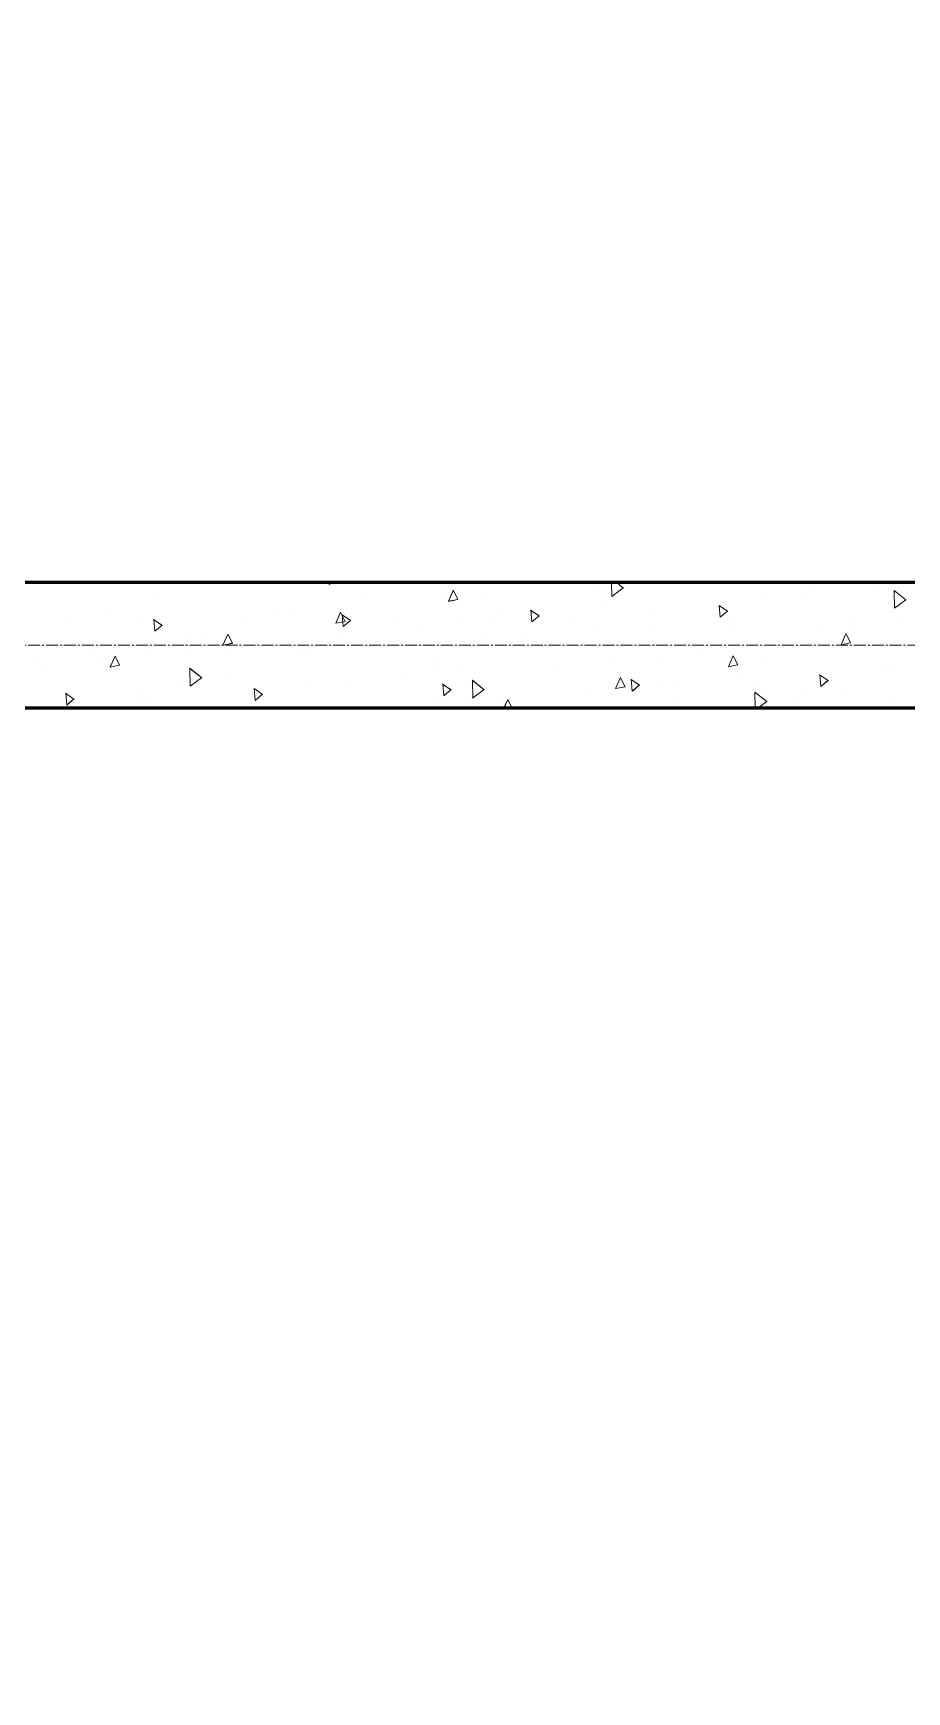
# Model space of a CAD drawing. Header units: millimetres. Extents: x 470010 to 1231400, y -134005 to 421770.
# Drawn here: x 673785 to 675176, y -59278 to -56637 of the extents above; entities that cross this region are included whole.
import ezdxf
from ezdxf.enums import TextEntityAlignment as Align

# ---------------------------------------------------------------- set-up
doc = ezdxf.new("R2010")
doc.units = ezdxf.units.MM
doc.linetypes.add('CENTER2', pattern=[28.575, 19.05, -3.175, 3.175, -3.175])
doc.layers.get('Defpoints').update_dxf_attribs({"color": 140})
for name, color, linetype, lineweight in [('0) шп потолок', 3, 'Continuous', 60), ('АР_Стены ПЕНОблок', 52, 'Continuous', 20), ('АР_Штриховка', 8, 'Continuous', 0)]:
    doc.layers.add(name, color=color, linetype=linetype, lineweight=lineweight)
doc.layers.add('РД_Оси_100', color=7, linetype='Continuous', lineweight=0, true_color=0x525252)
doc.styles.add('style1', font='ARIALN.TTF')

# ---------------------------------------------------------------- blocks, each defined once
blk = doc.blocks.new('СОШ_2200_АР_ОСИ_М100_28.05.24')
at = {"layer": 'РД_Оси_100', "color": 251, "linetype": 'CENTER2', "true_color": 0x636466}
blk.add_line((29555, 36000), (-5954.958, 36000), dxfattribs=at)
blk = doc.blocks.new('A$C9108343f')
at = {"layer": '0) шп потолок'}
for points in [[(14845, 43275.2), (14845, 51955), (7275, 51955), (7275, 42855), (13825, 42855)], [(13625, 33565), (7275, 33565), (7275, 42655), (14855, 42655), (14855, 33985)]]:
    blk.add_lwpolyline(points, dxfattribs=at)
at = {"layer": 'АР_Стены ПЕНОблок', "color": 18, "linetype": 'Continuous', "lineweight": 20, "true_color": 0x000000}
for p, q in [((14845, 42855.2), (7275, 42855)), ((7275, 42655), (14845, 42655.2))]:
    blk.add_line(p, q, dxfattribs=at)
at = {"layer": 'АР_Штриховка', "color": 18, "linetype": 'Continuous', "lineweight": 0, "true_color": 0x000000}
for p, q in [((8538.1, 42851.4), (8538, 42855)), ((8538, 42851.4), (8542.9, 42855)), ((8963.3, 42850.6), (8963.3, 42850.6)), ((8988, 42832.5), (8987.5, 42855)), ((9006.4, 42845.9), (8994.9, 42855)), ((9007.9, 42853.5), (9007.9, 42853.5)), ((8257.6, 42833.3), (8257.6, 42833.3)), ((8595.7, 42831.8), (8595.7, 42831.8)), ((8719.6, 42830.5), (8719.6, 42830.5)), ((8728, 42824.8), (8735.7, 42842.2)), ((8728, 42824.7), (8743, 42827.6)), ((8743, 42827.6), (8735.8, 42842.1)), ((8784.3, 42837.3), (8784.3, 42837.3)), ((8987.9, 42832.5), (9006.3, 42846)), ((9226.6, 42832.3), (9226.6, 42832.3)), ((9289.8, 42829.5), (9289.8, 42829.5)), ((9310.9, 42841.3), (9310.9, 42841.3)), ((9411.9, 42839.8), (9411.9, 42839.8)), ((9437.9, 42813.6), (9437.3, 42842.1)), ((9456.3, 42827), (9437.3, 42842.1)), ((9437.8, 42813.6), (9456.3, 42827.1)), ((8183.6, 42810.1), (8183.6, 42810.1)), ((8271.9, 42786.7), (8258.6, 42795.8)), ((8260.4, 42777.1), (8258.7, 42796.1)), ((8452.1, 42811.6), (8452.1, 42811.6)), ((8475.8, 42810.5), (8475.8, 42810.5)), ((8548.5, 42789.9), (8556.2, 42807.3)), ((8563.5, 42792.7), (8556.3, 42807.2)), ((8572, 42794), (8558.7, 42803.2)), ((8560.5, 42784.5), (8558.9, 42803.5)), ((8752.5, 42796.9), (8752.5, 42796.9)), ((8814.5, 42810.6), (8814.5, 42810.6)), ((8872.1, 42801.4), (8858.8, 42810.6)), ((8860.6, 42791.9), (8859, 42810.9)), ((8860.6, 42791.9), (8872.3, 42801.7)), ((8924.3, 42799.7), (8924.3, 42799.7)), ((8978.7, 42815.6), (8978.7, 42815.6)), ((9046, 42809.5), (9046, 42809.5)), ((9172.2, 42808.8), (9158.9, 42818)), ((9160.7, 42799.3), (9159.1, 42818.2)), ((9160.7, 42799.3), (9172.4, 42809)), ((9164.6, 42818.6), (9164.6, 42818.6)), ((9168.1, 42819.7), (9168.1, 42819.7)), ((9173.7, 42798.4), (9173.7, 42798.4)), ((9450.6, 42797), (9450.6, 42797)), ((8120.5, 42790.4), (8120.5, 42790.4)), ((8232, 42790.4), (8232, 42790.4)), ((8260.4, 42777.1), (8272.1, 42786.9)), ((8315.2, 42771.4), (8315.2, 42771.4)), ((8340.3, 42775.2), (8340.3, 42775.2)), ((8369, 42755), (8376.7, 42772.4)), ((8384, 42757.8), (8376.7, 42772.3)), ((8402.3, 42788.9), (8402.3, 42788.9)), ((8548.5, 42789.8), (8563.5, 42792.7)), ((8558.4, 42769.4), (8558.4, 42769.4)), ((8560.5, 42784.5), (8572.2, 42794.3)), ((8647.1, 42794.4), (8647.1, 42794.4)), ((8680.5, 42779.6), (8680.5, 42779.6)), ((8802.2, 42789.4), (8802.2, 42789.4)), ((8841.9, 42775.3), (8841.9, 42775.3)), ((8967.7, 42775.9), (8967.7, 42775.9)), ((9050.1, 42779.5), (9050.1, 42779.5)), ((9181.6, 42785.2), (9181.6, 42785.2)), ((9320.1, 42783.4), (9320.1, 42783.4)), ((9353.1, 42755.6), (9360.8, 42773)), ((9368.1, 42758.4), (9360.9, 42772.9)), ((9368.1, 42793.4), (9368.1, 42793.4)), ((9368.5, 42779.3), (9368.5, 42779.3)), ((8249.3, 42744.5), (8249.3, 42744.5)), ((8314.6, 42749.3), (8314.6, 42749.3)), ((8369, 42754.9), (8384, 42757.8)), ((8380.7, 42750.3), (8380.7, 42750.3)), ((8436.7, 42759.6), (8436.7, 42759.6)), ((8509.7, 42749.6), (8509.7, 42749.6)), ((8567.2, 42758.4), (8567.2, 42758.4)), ((8649.7, 42762), (8649.7, 42762)), ((8781.1, 42767.8), (8781.1, 42767.8)), ((8908, 42761.7), (8908, 42761.7)), ((9036.3, 42753.6), (9036.3, 42753.6)), ((9230.7, 42752.5), (9230.7, 42752.5)), ((9353.1, 42755.5), (9368.1, 42758.4)), ((8070.9, 42729.3), (8070.9, 42729.3)), ((8083.7, 42718.3), (8083.7, 42718.3)), ((8166.8, 42740.9), (8166.8, 42740.9)), ((8178.1, 42728.5), (8178.1, 42728.5)), ((8189.4, 42720.1), (8197.2, 42737.5)), ((8189.5, 42720), (8204.4, 42722.9)), ((8192.9, 42739.5), (8192.9, 42739.5)), ((8204.4, 42722.9), (8197.2, 42737.4)), ((8316.7, 42689.4), (8316.1, 42718)), ((8335.1, 42702.9), (8316.1, 42718)), ((8495.8, 42740), (8495.8, 42740)), ((8704.7, 42732.4), (8704.7, 42732.4)), ((8714.5, 42718.8), (8714.5, 42718.8)), ((8986.9, 42732.5), (8986.9, 42732.5)), ((9064.7, 42726.8), (9064.7, 42726.8)), ((9126.7, 42740.5), (9126.7, 42740.5)), ((9173.6, 42720.7), (9181.3, 42738.1)), ((9173.6, 42720.6), (9188.6, 42723.5)), ((9188.6, 42723.5), (9181.4, 42738)), ((9231.3, 42736.4), (9231.3, 42736.4)), ((9426.1, 42717.3), (9426.1, 42717.3)), ((9435.5, 42721.7), (9435.5, 42721.7)), ((8302.4, 42697.1), (8302.4, 42697.1)), ((8316.6, 42689.5), (8335, 42703)), ((8372.8, 42709.4), (8372.8, 42709.4)), ((8499.4, 42692.4), (8499.4, 42692.4)), ((8652.5, 42705.1), (8652.5, 42705.1)), ((8732, 42683.9), (8718.7, 42693)), ((8720.5, 42674.3), (8718.9, 42693.3)), ((8743.2, 42712.4), (8743.2, 42712.4)), ((8766.6, 42670.5), (8766, 42699.1)), ((8785, 42684), (8766, 42699)), ((8899.5, 42713.3), (8899.5, 42713.3)), ((8994.1, 42685.8), (9001.8, 42703.2)), ((9009.1, 42688.6), (9001.8, 42703.1)), ((9032.1, 42691.2), (9018.8, 42700.4)), ((9020.6, 42681.7), (9019, 42700.7)), ((9020.7, 42681.7), (9032.3, 42691.5)), ((9069.6, 42691.4), (9069.6, 42691.4)), ((9093.9, 42691.6), (9093.9, 42691.6)), ((9191.7, 42701.6), (9191.7, 42701.6)), ((9220.2, 42691.6), (9220.2, 42691.6)), ((9313.4, 42711.4), (9313.4, 42711.4)), ((9332.3, 42698.6), (9318.9, 42707.8)), ((9320.8, 42689.1), (9319.1, 42708.1)), ((9320.8, 42689.1), (9332.4, 42698.9)), ((8131.8, 42669.1), (8118.5, 42678.3)), ((8120.3, 42659.6), (8118.6, 42678.6)), ((8120.3, 42659.6), (8132, 42669.4)), ((8235.7, 42666.5), (8235.7, 42666.5)), ((8240.4, 42683.4), (8240.4, 42683.4)), ((8255.6, 42672.3), (8255.6, 42672.3)), ((8431.9, 42676.5), (8418.6, 42685.7)), ((8420.4, 42666.9), (8418.8, 42685.9)), ((8420.4, 42666.9), (8432.1, 42676.7)), ((8567.3, 42687.7), (8567.3, 42687.7)), ((8720.5, 42674.3), (8732.2, 42684.1)), ((8762.3, 42670.5), (8762.3, 42670.5)), ((8766.5, 42670.6), (8784.9, 42684.1)), ((8808, 42669.9), (8808, 42669.9)), ((8816.4, 42655), (8822.3, 42668.3)), ((8828.9, 42655), (8822.3, 42668.2)), ((8825.8, 42671.3), (8825.8, 42671.3)), ((8947.9, 42681.6), (8947.9, 42681.6)), ((8994.1, 42685.7), (9009.1, 42688.6)), ((9216.4, 42655), (9215.9, 42680.2)), ((9234.9, 42665.1), (9215.9, 42680.1)), ((9221, 42655), (9234.8, 42665.1)), ((9281.3, 42670.7), (9281.3, 42670.7)), ((9288.9, 42674.4), (9288.9, 42674.4)), ((9363.8, 42674.3), (9363.8, 42674.3)), ((9438.9, 42670.4), (9438.9, 42670.4)), ((8704.1, 42661.5), (8704.1, 42661.5)), ((8963.4, 42656.8), (8963.4, 42656.8)), ((9094.8, 42662.5), (9094.8, 42662.5)), ((9376.9, 42656.6), (9376.9, 42656.6))]:
    blk.add_line(p, q, dxfattribs=at)
at = {"layer": 'РД_Оси_100'}
blk.add_blockref('СОШ_2200_АР_ОСИ_М100_28.05.24', (7155, 6755), dxfattribs=at)
at = {"layer": 'Defpoints', "color": 18, "true_color": 0x000000, "style": 'style1'}
for p in [(143949.3, 316089.1), (143975, 281639.5), (143890.4, 273244.7), (143840, 264276.8), (143967.8, 254892.4), (12252, 104178.1), (12382.6, 96023.1)]:
    blk.add_attdef('АР-ПОМЕЩЕНИЕ:НАИМЕНОВАНИЕ', text='', height=100, dxfattribs=at).set_placement(p, align=Align.MIDDLE)
at = {"layer": 'Defpoints', "color": 18, "true_color": 0x000000, "style": 'style1', "flags": 8}
for p in [(143951.3, 279099.1), (143848.3, 269251.1), (143875.3, 260094.2), (144049.7, 250824.7), (163419.3, 238153.4), (155897.5, 237966), (183037.2, 237966), (143342.9, 237876.2)]:
    blk.add_attdef('АР-ПОМЕЩЕНИЕ:НАИМЕНОВАНИЕ', text='', height=100, dxfattribs=at).set_placement(p, align=Align.MIDDLE)

msp = doc.modelspace()

# ---------------------------------------------------------------- linework, layer by layer
at = {"layer": '0) шп потолок'}
for points in [[(680563.57, -57091.084), (680563.57, -48411.242), (672993.566, -48411.242), (672993.566, -57511.242), (679543.57, -57511.242)], [(679343.57, -66801.242), (672993.57, -66801.242), (672993.57, -57711.242), (680573.57, -57711.242), (680573.57, -66381.242)]]:
    msp.add_lwpolyline(points, dxfattribs=at)
at = {"layer": 'АР_Стены ПЕНОблок', "color": 18, "linetype": 'Continuous', "lineweight": 20, "true_color": 0x000000}
for p, q in [((680563.566, -57511.084), (672993.566, -57511.242)), ((672993.57, -57711.242), (680563.57, -57711.084))]:
    msp.add_line(p, q, dxfattribs=at)
at = {"layer": 'АР_Штриховка', "color": 18, "linetype": 'Continuous', "lineweight": 0, "true_color": 0x000000}
for p, q in [((674256.599, -57514.802), (674261.502, -57511.216)), ((674256.708, -57514.841), (674256.633, -57511.216)), ((674446.606, -57541.415), (674454.354, -57524.012)), ((674461.608, -57538.62), (674454.396, -57524.125)), ((674706.615, -57533.761), (674706.149, -57511.206)), ((674706.505, -57533.722), (674724.956, -57520.226)), ((674725.024, -57520.318), (674713.512, -57511.206)), ((675174.931, -57539.239), (675155.889, -57524.166)), ((675156.522, -57552.681), (675155.932, -57524.112)), ((674267.086, -57576.31), (674274.834, -57558.907)), ((674282.088, -57573.515), (674274.876, -57559.02)), ((674446.649, -57541.528), (674461.609, -57538.62)), ((674590.739, -57564.839), (674577.404, -57555.657)), ((674579.243, -57574.362), (674577.582, -57555.385)), ((674890.851, -57557.463), (674877.516, -57548.281)), ((674879.356, -57566.986), (674877.695, -57548.008)), ((674879.361, -57566.991), (674891.035, -57557.195)), ((675156.412, -57552.641), (675174.862, -57539.145)), ((673990.514, -57579.59), (673977.179, -57570.409)), ((673979.016, -57589.116), (673977.356, -57570.138)), ((673979.021, -57589.121), (673990.696, -57579.325)), ((674267.129, -57576.423), (674282.089, -57573.515)), ((674290.626, -57572.214), (674277.291, -57563.033)), ((674279.13, -57581.739), (674277.469, -57562.761)), ((674279.134, -57581.745), (674290.809, -57571.948)), ((674579.247, -57574.368), (674590.922, -57564.572)), ((674087.566, -57611.205), (674095.314, -57593.802)), ((674087.609, -57611.318), (674102.569, -57608.41)), ((674102.568, -57608.41), (674095.356, -57593.915)), ((675071.706, -57610.671), (675079.454, -57593.268)), ((675071.748, -57610.784), (675086.708, -57607.876)), ((675086.708, -57607.876), (675079.496, -57593.38)), ((673908.046, -57646.1), (673915.794, -57628.697)), ((673923.048, -57643.305), (673915.836, -57628.81)), ((674892.186, -57645.566), (674899.934, -57628.163)), ((674907.188, -57642.771), (674899.976, -57628.276)), ((673908.089, -57646.213), (673923.049, -57643.305)), ((674053.707, -57663.351), (674034.665, -57648.279)), ((674035.298, -57676.795), (674034.707, -57648.226)), ((674035.189, -57676.756), (674053.64, -57663.259)), ((674503.614, -57682.272), (674484.572, -57667.199)), ((674485.205, -57695.715), (674484.614, -57667.146)), ((674712.666, -57680.461), (674720.414, -57663.058)), ((674727.668, -57677.666), (674720.456, -57663.171)), ((674750.757, -57675.016), (674737.422, -57665.834)), ((674739.261, -57684.539), (674737.601, -57665.561)), ((674892.229, -57645.679), (674907.189, -57642.771)), ((675050.869, -57667.64), (675037.534, -57658.459)), ((675039.374, -57677.162), (675037.714, -57658.185)), ((675039.379, -57677.168), (675051.054, -57667.372)), ((673850.419, -57697.143), (673837.084, -57687.961)), ((673838.922, -57706.669), (673837.261, -57687.691)), ((674150.532, -57689.767), (674137.197, -57680.586)), ((674139.035, -57699.292), (674137.375, -57680.315)), ((674139.04, -57699.298), (674150.714, -57689.502)), ((674450.644, -57682.391), (674437.309, -57673.21)), ((674439.148, -57691.916), (674437.488, -57672.938)), ((674439.153, -57691.921), (674450.827, -57682.125)), ((674485.095, -57695.675), (674503.546, -57682.179)), ((674712.709, -57680.574), (674727.669, -57677.666)), ((674739.266, -57684.545), (674750.94, -57674.749)), ((674953.52, -57701.192), (674934.479, -57686.119)), ((674935.041, -57711.201), (674934.521, -57686.066)), ((673838.927, -57706.675), (673850.601, -57696.878)), ((674534.992, -57711.21), (674540.894, -57697.953)), ((674547.475, -57711.21), (674540.936, -57698.066)), ((674939.641, -57711.201), (674953.452, -57701.099))]:
    msp.add_line(p, q, dxfattribs=at)

# ---------------------------------------------------------------- block references
msp.add_blockref('A$C9108343f', (665718.612, -100366.242))
at = {"layer": 'РД_Оси_100'}
msp.add_blockref('СОШ_2200_АР_ОСИ_М100_28.05.24', (672873.57, -93611.242), dxfattribs=at)

doc.saveas('drawing.dxf')
